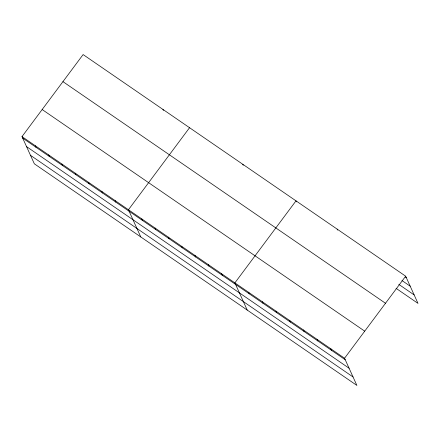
<?xml version="1.0" encoding="UTF-8"?>
<svg xmlns="http://www.w3.org/2000/svg" width="440" height="440" viewBox="0 0 440 440"><rect width="100%" height="100%" fill="white"/><g stroke="black" fill="none" stroke-linecap="round" stroke-linejoin="round"><path stroke-width="0.66" d="M22 136.609L344.553 358.237L356.889 385.429L34.337 163.801L22 136.609L83.111 54.571L405.664 276.199L418 303.391L396.066 288.321M189.552 127.71L128.442 209.748L140.778 236.94M344.553 358.237L405.664 276.199M405.262 276.969L406.357 277.723M401.973 280.538L410.201 286.193M398.805 284.372L414.156 294.921M62.942 81.647L385.5 303.27M42.169 109.538L364.722 331.166M22.693 138.133L345.246 359.761M26.532 146.603L349.091 368.231M30.492 155.331L353.045 376.959M337.123 229.103L337.584 230.12M296.456 201.861L295.999 200.849L234.889 282.882L247.22 310.074M330.847 348.816L331.54 350.339M242.776 164.28L243.238 165.291M317.136 339.4L317.829 340.923M303.43 329.978L304.123 331.502M289.718 320.562L290.411 322.086M276.012 311.141L276.705 312.664M262.306 301.725L262.994 303.248M248.595 292.303L249.288 293.827M162.943 109.428L163.405 110.44M221.579 273.74L222.272 275.264M208.274 264.6L208.967 266.123M194.97 255.459L195.663 256.982M181.665 246.318L182.358 247.841M168.361 237.171L169.048 238.695M155.056 228.03L155.744 229.554M141.746 218.889L142.439 220.413M115.137 200.607L115.83 202.131M101.833 191.461L102.526 192.984M88.528 182.32L89.216 183.843M75.224 173.179L75.911 174.702M61.913 164.038L62.607 165.561M48.609 154.897L49.302 156.42M35.305 145.75L35.998 147.274"/></g></svg>
